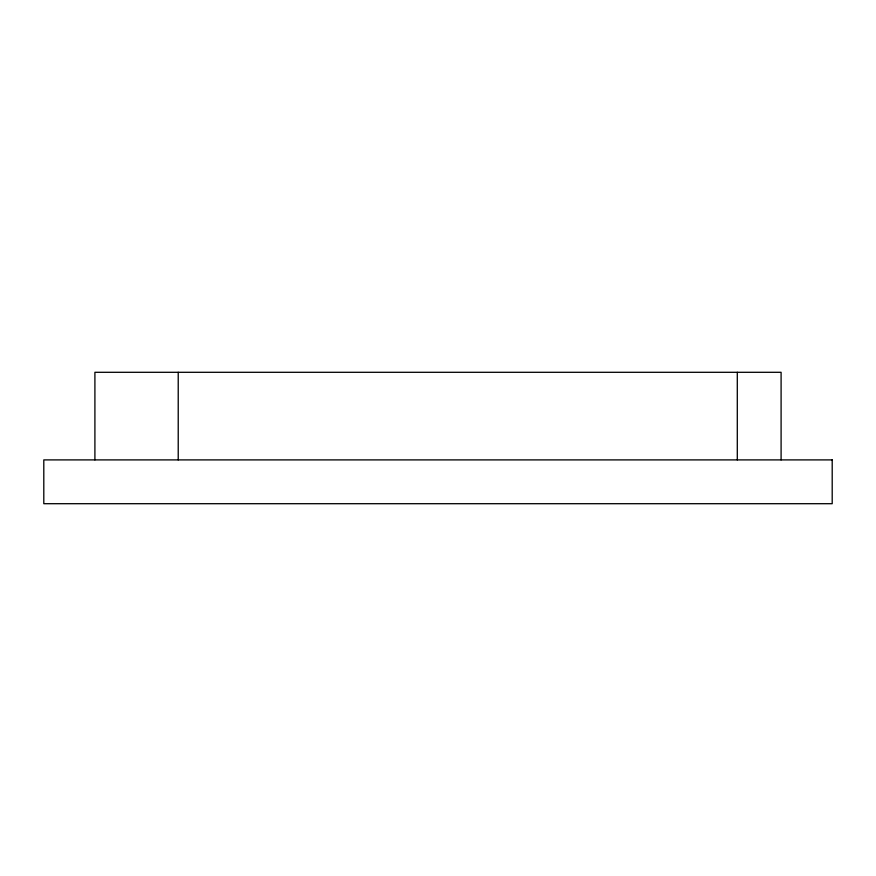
<?xml version="1.0" encoding="UTF-8"?>
<svg xmlns="http://www.w3.org/2000/svg" width="876" height="876" viewBox="0 0 876 876"><rect width="100%" height="100%" fill="white"/><g stroke="black" fill="none" stroke-linecap="round" stroke-linejoin="round"><path stroke-width="1.31" d="M781.096 459.9L781.096 372.3L94.904 372.3L94.904 459.9M737.296 372.3L737.296 459.9M178.222 372.3L178.222 459.9M832.2 459.9L43.8 459.9L43.8 503.7L832.2 503.7L832.2 459.9"/></g></svg>
